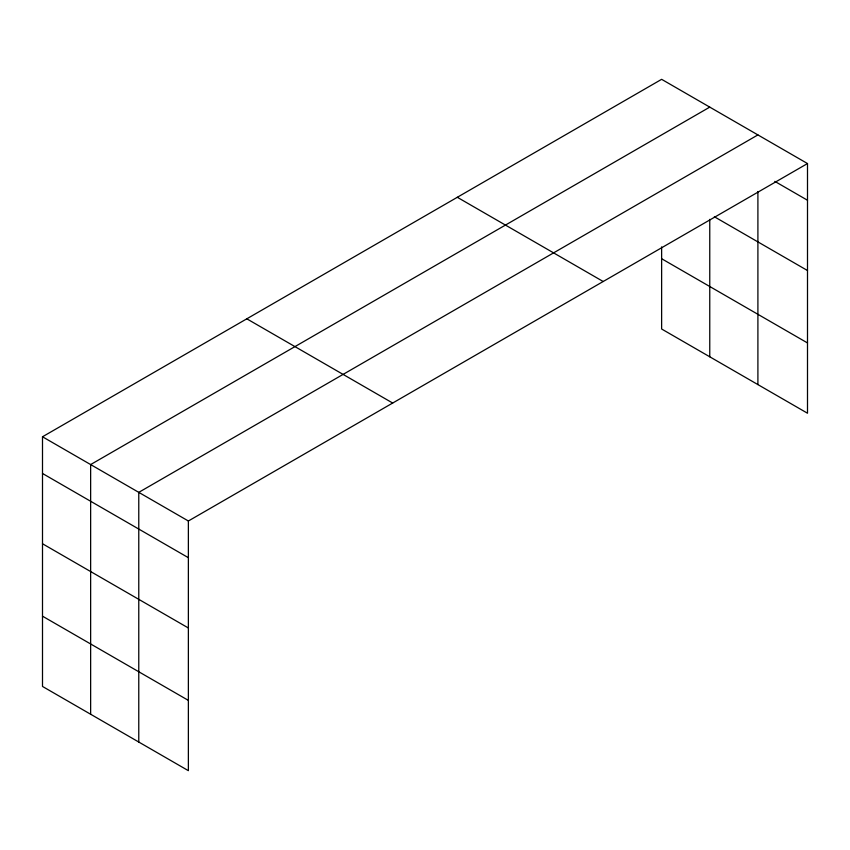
<?xml version="1.0" encoding="UTF-8"?>
<svg xmlns="http://www.w3.org/2000/svg" width="850" height="850" viewBox="0 0 850 850"><rect width="100%" height="100%" fill="white"/><g stroke="black" fill="none" stroke-linecap="round" stroke-linejoin="round"><path stroke-width="1.27" d="M807.5 163.551L661.629 79.326L42.5 436.772L42.5 686.449L188.371 770.674L188.371 520.997L807.5 163.551L807.5 413.228L661.629 329.003L661.629 246.872M709.761 107.121L90.642 464.567L90.642 714.244M757.903 134.916L138.773 492.362L138.773 742.039M774.807 181.369L807.5 200.249M714.351 216.75L807.5 270.534M661.629 258.719L807.5 342.943M457.311 197.285L603.192 281.509M246.808 318.814L392.689 403.038M42.5 436.772L188.371 520.997M42.5 473.471L188.371 557.696M42.5 543.756L188.371 627.98M42.5 616.176L188.371 700.389M757.903 191.505L757.903 384.593M709.761 219.364L709.761 356.798"/></g></svg>
